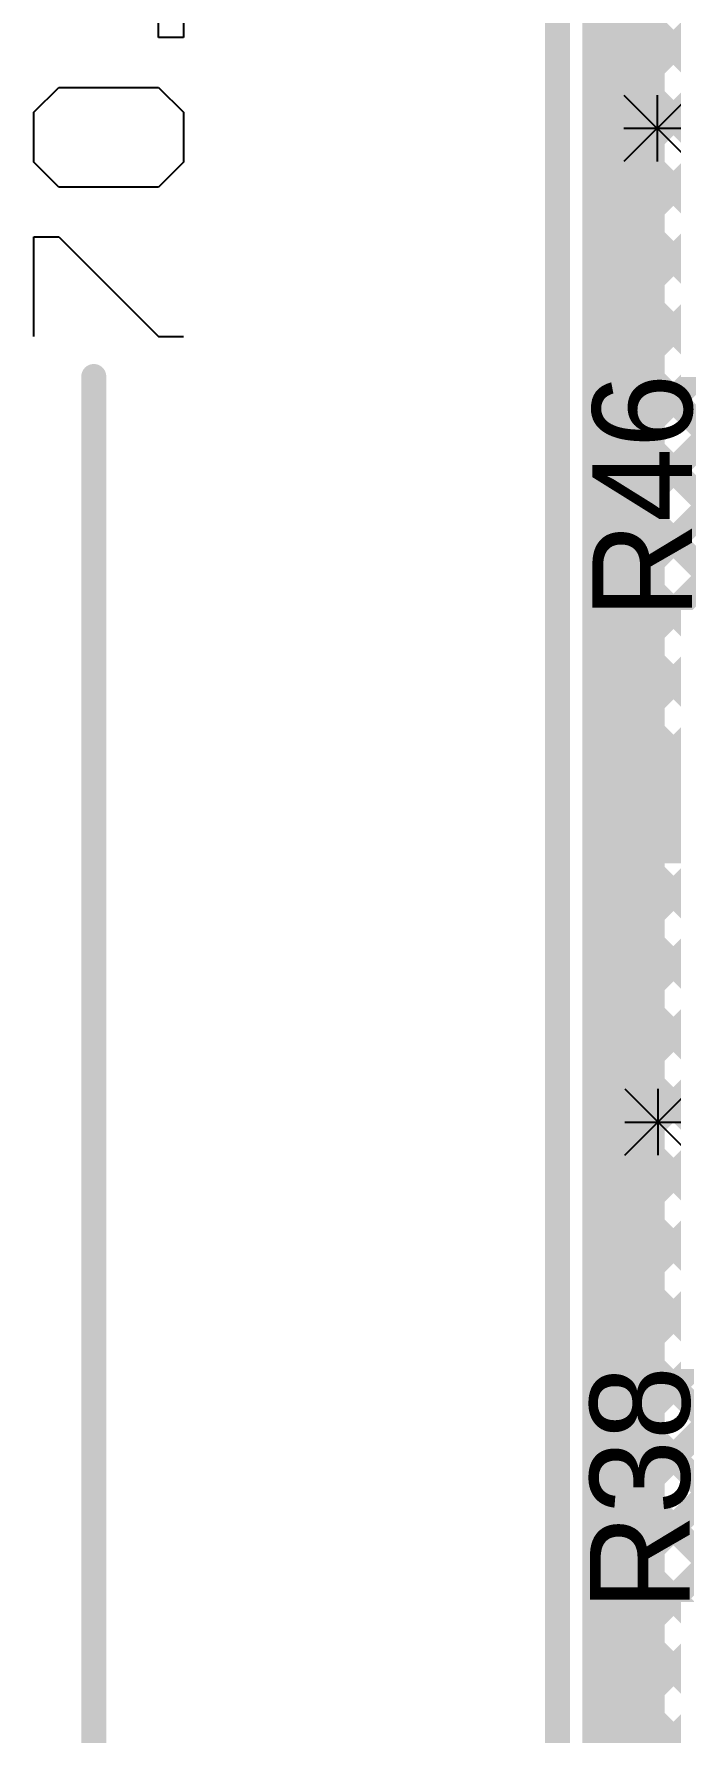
# Model space of a CAD drawing. Header units: millimetres. Extents: x 0.79 to 4.38, y 0.99 to 3.94.
# Drawn here: x 0.79 to 1.045, y 1.53 to 2.212 of the extents above; entities that cross this region are included whole.
import ezdxf

# ---------------------------------------------------------------- set-up
doc = ezdxf.new("R2010")
doc.units = ezdxf.units.MM
doc.header["$MEASUREMENT"] = 0
for name, color, linetype in [('BottomLayer', 5, 'Continuous'), ('Mechanical1', 6, 'Continuous'), ('Mechanical2', 216, 'Continuous'), ('TopLayer', 1, 'Continuous'), ('TopOverlay', 2, 'Continuous')]:
    doc.layers.add(name, color=color, linetype=linetype)

msp = doc.modelspace()

# ---------------------------------------------------------------- linework, layer by layer
at = {"layer": 'BottomLayer', "const_width": 0.01}
for points in [[(1.034, 3.56388), (1.034, 1.18812)], [(1.034, 2.19366), (1.27728, 2.43694)], [(1.034, 2.16537), (1.27728, 2.40866)], [(1.034, 2.13709), (1.27728, 2.38037)], [(1.034, 2.1088), (1.27923, 2.35404)], [(1.034, 2.08052), (1.2775, 2.32402)], [(1.034, 2.05223), (1.27877, 2.297)], [(1.034, 2.02395), (1.2775, 2.26745)], [(1.034, 1.99567), (1.2775, 2.23917)], [(1.034, 2.21869), (1.235, 2.01769)], [(1.034, 2.19041), (1.235, 1.98941)], [(1.034, 1.96738), (1.2305, 2.16388)], [(1.034, 2.16212), (1.32715, 1.86898)], [(1.034, 2.13384), (1.29886, 1.86898)], [(1.034, 1.9391), (1.22728, 2.13238)], [(1.034, 2.10556), (1.27728, 1.86227)], [(1.034, 1.91081), (1.22728, 2.1041)], [(1.034, 2.07727), (1.27728, 1.83399)], [(1.034, 1.88253), (1.22728, 2.07581)], [(1.034, 2.04899), (1.27728, 1.8057)], [(1.034, 1.85424), (1.22728, 2.04753)], [(1.034, 1.82596), (1.235, 2.02696)], [(1.034, 2.0207), (1.27728, 1.77742)], [(1.034, 1.79768), (1.235, 1.99868)], [(1.034, 1.99242), (1.2775, 1.74892)], [(1.034, 1.76939), (1.23819, 1.97358)], [(1.034, 1.96413), (1.2775, 1.72063)], [(1.034, 1.74111), (1.25189, 1.959)], [(1.034, 1.71282), (1.26603, 1.94486)], [(1.034, 1.93585), (1.27372, 1.69613)], [(1.034, 1.68454), (1.28017, 1.93071)], [(1.034, 1.65625), (1.29432, 1.91657)], [(1.034, 1.90757), (1.2466, 1.69496)], [(1.034, 1.62797), (1.30846, 1.90243)], [(1.034, 1.87928), (1.23719, 1.67609)], [(1.034, 1.851), (1.2825, 1.6025)], [(1.034, 1.59969), (1.27728, 1.84297)], [(1.034, 1.82271), (1.26921, 1.5875)], [(1.034, 1.5714), (1.27728, 1.81469)], [(1.034, 1.79443), (1.24093, 1.5875)], [(1.034, 1.54312), (1.27728, 1.7864)], [(1.034, 1.76614), (1.2325, 1.56764)], [(1.034, 1.51483), (1.2775, 1.75833)], [(1.034, 1.73786), (1.2309, 1.54096)], [(1.034, 1.70958), (1.22728, 1.51629)], [(1.034, 1.68129), (1.22728, 1.48801)], [(1.034, 1.65301), (1.22728, 1.45972)], [(1.034, 1.62472), (1.23504, 1.42368)], [(1.034, 1.59644), (1.373, 1.25744)], [(1.034, 1.56815), (1.373, 1.22915)], [(1.034, 1.53987), (1.3085, 1.26537)]]:
    msp.add_lwpolyline(points, dxfattribs=at)
at = {"layer": 'BottomLayer', "const_width": 0.005}
for points in [[(1.0315, 2.19366, 1), (1.0365, 2.19366, 1)], [(1.0315, 2.19041, 1), (1.0365, 2.19041, 1)], [(1.0315, 2.16537, 1), (1.0365, 2.16537, 1)], [(1.0315, 2.16212, 1), (1.0365, 2.16212, 1)], [(1.0315, 2.13709, 1), (1.0365, 2.13709, 1)], [(1.0315, 2.13384, 1), (1.0365, 2.13384, 1)], [(1.0315, 2.1088, 1), (1.0365, 2.1088, 1)], [(1.0315, 2.10556, 1), (1.0365, 2.10556, 1)], [(1.0315, 2.08052, 1), (1.0365, 2.08052, 1)], [(1.0315, 2.07727, 1), (1.0365, 2.07727, 1)], [(1.0315, 2.05223, 1), (1.0365, 2.05223, 1)], [(1.0315, 2.04899, 1), (1.0365, 2.04899, 1)], [(1.0315, 2.02395, 1), (1.0365, 2.02395, 1)], [(1.0315, 2.0207, 1), (1.0365, 2.0207, 1)], [(1.0315, 1.99567, 1), (1.0365, 1.99567, 1)], [(1.0315, 1.99242, 1), (1.0365, 1.99242, 1)], [(1.0315, 1.96738, 1), (1.0365, 1.96738, 1)], [(1.0315, 1.96413, 1), (1.0365, 1.96413, 1)], [(1.0315, 1.9391, 1), (1.0365, 1.9391, 1)], [(1.0315, 1.93585, 1), (1.0365, 1.93585, 1)], [(1.0315, 1.91081, 1), (1.0365, 1.91081, 1)], [(1.0315, 1.90757, 1), (1.0365, 1.90757, 1)], [(1.0315, 1.88253, 1), (1.0365, 1.88253, 1)], [(1.0315, 1.87928, 1), (1.0365, 1.87928, 1)], [(1.0315, 1.85424, 1), (1.0365, 1.85424, 1)], [(1.0315, 1.851, 1), (1.0365, 1.851, 1)], [(1.0315, 1.82596, 1), (1.0365, 1.82596, 1)], [(1.0315, 1.82271, 1), (1.0365, 1.82271, 1)], [(1.0315, 1.79768, 1), (1.0365, 1.79768, 1)], [(1.0315, 1.79443, 1), (1.0365, 1.79443, 1)], [(1.0315, 1.76939, 1), (1.0365, 1.76939, 1)], [(1.0315, 1.76614, 1), (1.0365, 1.76614, 1)], [(1.0315, 1.74111, 1), (1.0365, 1.74111, 1)], [(1.0315, 1.73786, 1), (1.0365, 1.73786, 1)], [(1.0315, 1.71282, 1), (1.0365, 1.71282, 1)], [(1.0315, 1.70958, 1), (1.0365, 1.70958, 1)], [(1.0315, 1.68454, 1), (1.0365, 1.68454, 1)], [(1.0315, 1.68129, 1), (1.0365, 1.68129, 1)], [(1.0315, 1.65625, 1), (1.0365, 1.65625, 1)], [(1.0315, 1.65301, 1), (1.0365, 1.65301, 1)], [(1.0315, 1.62797, 1), (1.0365, 1.62797, 1)], [(1.0315, 1.62472, 1), (1.0365, 1.62472, 1)], [(1.0315, 1.59969, 1), (1.0365, 1.59969, 1)], [(1.0315, 1.59644, 1), (1.0365, 1.59644, 1)], [(1.0315, 1.5714, 1), (1.0365, 1.5714, 1)], [(1.0315, 1.56815, 1), (1.0365, 1.56815, 1)], [(1.0315, 1.54312, 1), (1.0365, 1.54312, 1)], [(1.0315, 1.53987, 1), (1.0365, 1.53987, 1)]]:
    msp.add_lwpolyline(points, format="xyb", close=True, dxfattribs=at)
at = {"layer": 'Mechanical1'}
for p, q in [((0.83999, 2.21005), (0.83999, 2.22005)), ((0.84999, 2.22005), (0.84999, 2.21005)), ((0.84999, 2.21005), (0.83999, 2.21005)), ((0.79001, 2.18006), (0.80001, 2.19006)), ((0.80001, 2.19006), (0.83999, 2.19006)), ((0.83999, 2.19006), (0.84999, 2.18006)), ((0.79001, 2.16006), (0.79001, 2.18006)), ((0.84999, 2.18006), (0.84999, 2.16006)), ((0.80001, 2.15007), (0.79001, 2.16006)), ((0.84999, 2.16006), (0.83999, 2.15007)), ((0.83999, 2.15007), (0.80001, 2.15007)), ((0.79001, 2.09009), (0.79001, 2.13007)), ((0.79001, 2.13007), (0.80001, 2.13007)), ((0.80001, 2.13007), (0.83999, 2.09009)), ((0.83999, 2.09009), (0.84999, 2.09009))]:
    msp.add_line(p, q, dxfattribs=at)
at = {"layer": 'Mechanical1', "const_width": 0.01}
msp.add_lwpolyline([(0.814, 0.998), (0.814, 2.07409)], dxfattribs=at)
at = {"layer": 'Mechanical1', "const_width": 0.005}
msp.add_lwpolyline([(0.8115, 2.07409, 1), (0.8165, 2.07409, 1)], format="xyb", close=True, dxfattribs=at)
at = {"layer": 'Mechanical2', "const_width": 0.01}
msp.add_lwpolyline([(1, 3.754), (1, 0.998)], dxfattribs=at)
at = {"layer": 'TopLayer'}
for points in [[(1.01, 1.32), (1.043, 1.32), (1.01, 2.72), (1.043, 2.72)], [(1.01886, 1.87883), (1.08686, 1.87883), (1.01886, 1.91981), (1.08686, 1.91981)]]:
    msp.add_solid(points, dxfattribs=at)
at = {"layer": 'TopOverlay'}
for p, q in [((1.05332, 2.187), (1.02666, 2.16034)), ((1.02666, 2.187), (1.05332, 2.16034)), ((1.03999, 2.187), (1.03999, 2.16034)), ((1.02666, 2.17367), (1.05332, 2.17367)), ((1.027, 1.78832), (1.05366, 1.76166)), ((1.027, 1.76166), (1.05366, 1.78832)), ((1.04033, 1.76166), (1.04033, 1.78832)), ((1.027, 1.77499), (1.05366, 1.77499))]:
    msp.add_line(p, q, dxfattribs=at)

# ---------------------------------------------------------------- texts
for s, p in [('R46', (1.054, 1.977)), ('R38', (1.053, 1.579))]:
    msp.add_text(s, height=0.04, rotation=90, dxfattribs=at).set_placement(p)

doc.saveas('drawing.dxf')
